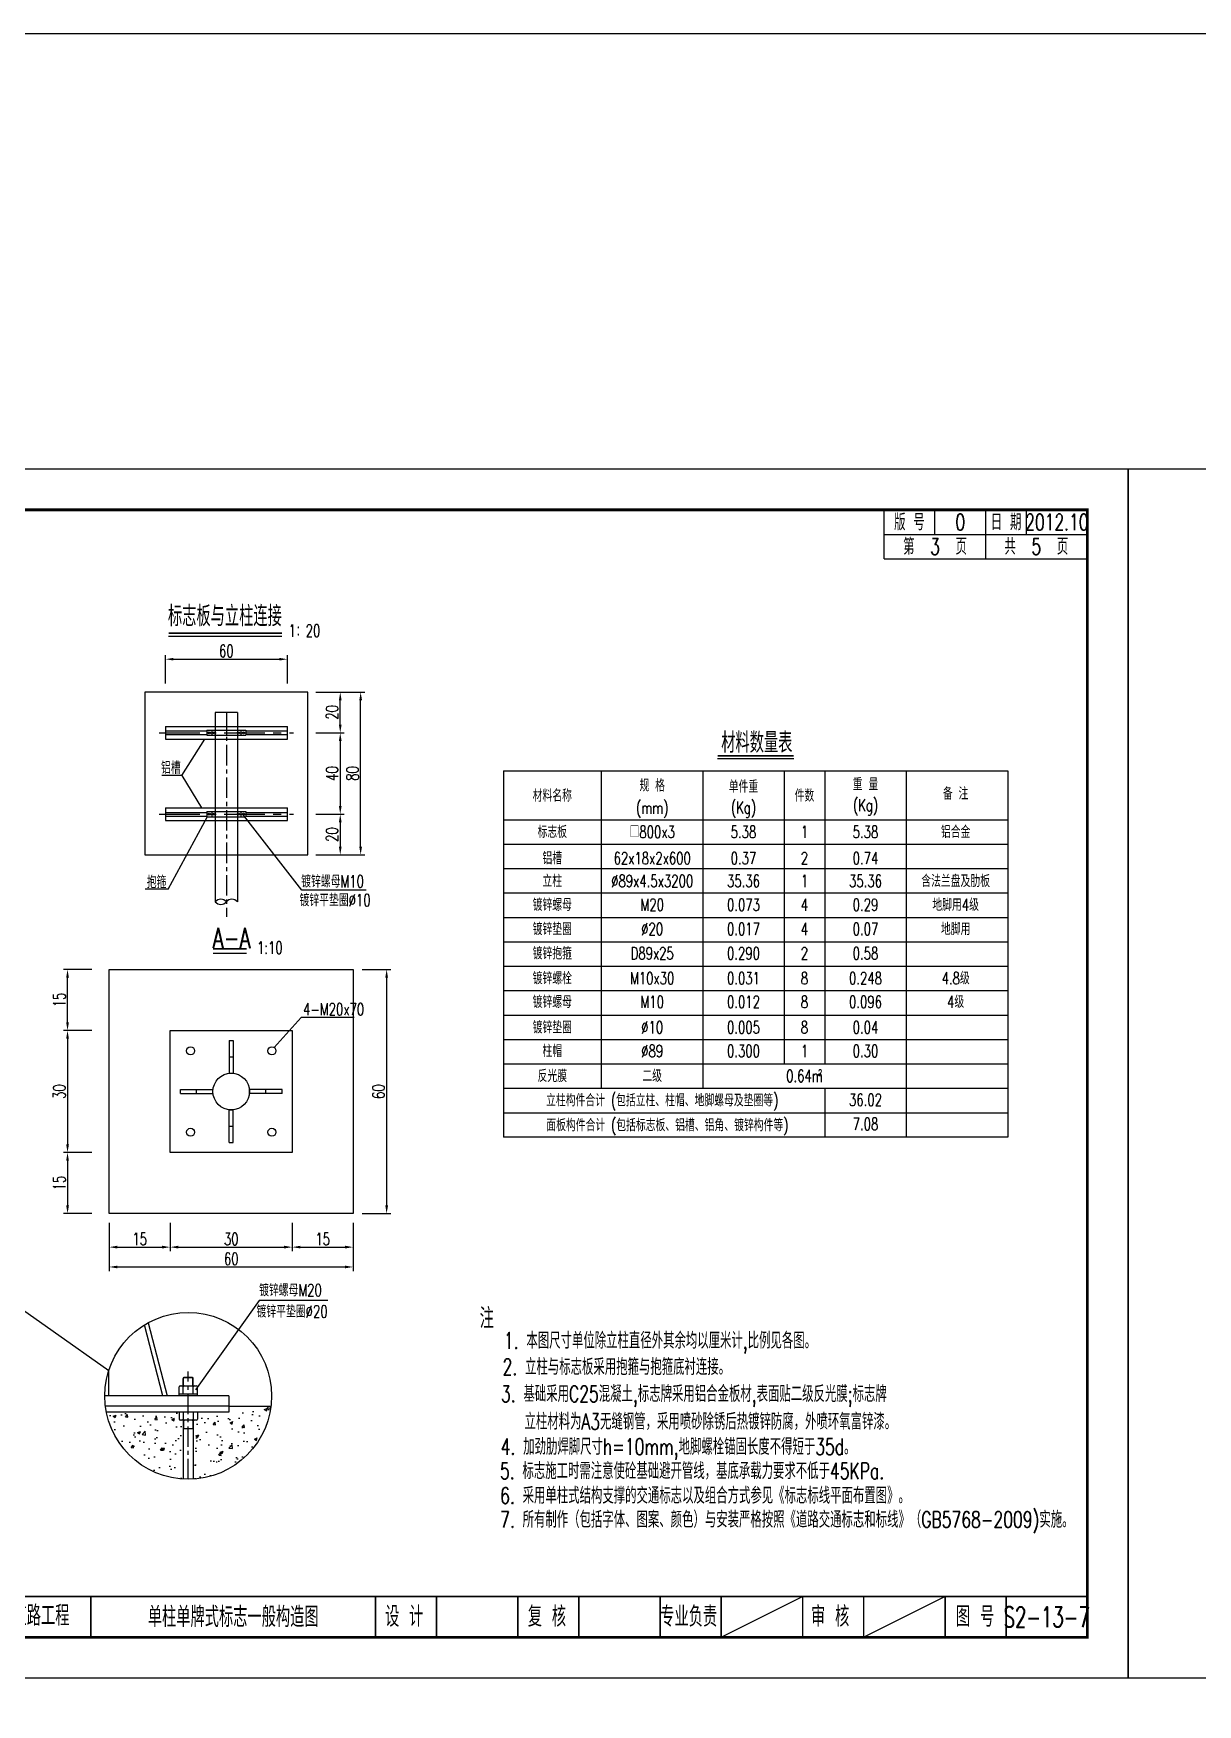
# Model space of a CAD drawing. Extents: x 3598 to 6562, y -9591 to -7828.
# Drawn here: x 4817.5 to 5103.7, y -9347.4 to -8936.8 of the extents above; entities that cross this region are included whole.
import ezdxf
from ezdxf.enums import TextEntityAlignment as Align

# ---------------------------------------------------------------- set-up
doc = ezdxf.new("R2010")
doc.units = 0
doc.header["$LTSCALE"] = 2
doc.header["$PDMODE"] = 32
doc.header["$PDSIZE"] = 0.3
doc.linetypes.add('CENTERX2', pattern=[4, 2.5, -0.5, 0.5, -0.5])
doc.layers.get('0').update_dxf_attribs({"linetype": 'CONTINUOUS'})
doc.layers.get('DEFPOINTS').update_dxf_attribs({"linetype": 'CONTINUOUS'})
for name, color, linetype in [('3', 3, 'CONTINUOUS'), ('PP-COM', 7, 'CONTINUOUS'), ('中线', 2, 'CENTERX2'), ('图框', 7, 'CONTINUOUS'), ('尺寸标注', 4, 'CONTINUOUS'), ('文字', 7, 'CONTINUOUS'), ('文字字符', 7, 'CONTINUOUS'), ('文字符号', 2, 'CONTINUOUS'), ('结构2', 7, 'CONTINUOUS'), ('结构3', 1, 'CONTINUOUS'), ('钢筋', 1, 'CONTINUOUS')]:
    doc.layers.add(name, color=color, linetype=linetype)
doc.styles.get("Standard").update_dxf_attribs({"font": 'simplex1.shx', "width": 0.7, "bigfont": 'hztxt.shx'})
doc.dimstyles.new('1：10', dxfattribs={"dimtxt": 3, "dimasz": 2, "dimexe": 1, "dimexo": 1, "dimgap": 0.5, "dimtad": 1, "dimrnd": 0.0095, "dimdsep": 46, "dimtxsty": 'Standard', "dimcen": 0.05, "dimclrt": 256, "dimadec": 0, "dimazin": 0, "dimtfac": 1, "dimtix": 1, "dimtmove": 2, "dimatfit": 3, "dimfxl": 0, "dimtolj": 1, "dimtzin": 0, "dimarcsym": 0})
doc.dimstyles.new('1：20', dxfattribs={"dimtxt": 3, "dimasz": 2, "dimexe": 1, "dimexo": 1, "dimgap": 0.5, "dimtad": 1, "dimlfac": 2, "dimrnd": 0.0095, "dimdsep": 46, "dimtxsty": 'Standard', "dimcen": 0.09, "dimadec": 0, "dimazin": 0, "dimtfac": 1, "dimtix": 1, "dimtmove": 2, "dimatfit": 3, "dimfxl": 0, "dimtolj": 1, "dimtzin": 0, "dimarcsym": 0})
doc.dimstyles.new('比例1：200', dxfattribs={"dimtxt": 3, "dimasz": 2, "dimexe": 1, "dimexo": 1, "dimgap": 0.5, "dimtad": 1, "dimlfac": 2, "dimzin": 13, "dimdsep": 46, "dimtxsty": 'Standard', "dimcen": -0.09, "dimclrd": 256, "dimclre": 256, "dimclrt": 256, "dimaunit": 1, "dimadec": 0, "dimazin": 0, "dimtfac": 0.0005, "dimtix": 1, "dimtmove": 2, "dimatfit": 3, "dimfxl": 0, "dimtolj": 1, "dimtzin": 13, "dimarcsym": 0})

# ---------------------------------------------------------------- blocks, each defined once
blk = doc.blocks.new('series')
at = {"width": 0.75}
for tag, height, p in [('页码', 4, (-35, -19)), ('图名', 5, (-220, -282)), ('图号', 5, (-20, -282))]:
    blk.add_attdef(tag, text='', height=height, dxfattribs=at).set_placement(p, align=Align.MIDDLE_CENTER)
blk = doc.blocks.new('*D391')
at = {"layer": 'DEFPOINTS', "color": 0, "linetype": 'Continuous'}
for p in [(4879.95, -9090.51), (4849.95, -9107.04), (4879.95, -9107.04)]:
    blk.add_point(p, dxfattribs=at)
at = {"layer": '尺寸标注', "color": 0, "linetype": 'Continuous', "lineweight": -2}
for p, q in [((4849.95, -9096.51), (4849.95, -9089.51)), ((4851.95, -9090.51), (4877.95, -9090.51)), ((4879.95, -9096.51), (4879.95, -9089.51))]:
    blk.add_line(p, q, dxfattribs=at)
at = {"layer": '尺寸标注', "color": 0, "linetype": 'Continuous'}
for points in [[(4851.95, -9090.18), (4851.95, -9090.84), (4849.95, -9090.51)], [(4877.95, -9090.18), (4877.95, -9090.84), (4879.95, -9090.51)]]:
    blk.add_solid(points, dxfattribs=at)
at = {"layer": '尺寸标注', "color": 0, "linetype": 'Continuous', "insert": (4864.95, -9088.51), "char_height": 3, "attachment_point": 5}
blk.add_mtext('\\A1;60', dxfattribs=at)
blk = doc.blocks.new('*D392')
at = {"layer": 'DEFPOINTS', "color": 0, "linetype": 'Continuous'}
for p in [(4881.45, -9098.59), (4892.95, -9098.59), (4881.45, -9108.59)]:
    blk.add_point(p, dxfattribs=at)
at = {"layer": '尺寸标注', "color": 0, "linetype": 'Continuous', "lineweight": -2}
for p, q in [((4886.95, -9098.59), (4893.95, -9098.59)), ((4892.95, -9106.59), (4892.95, -9100.59)), ((4886.95, -9108.59), (4893.95, -9108.59))]:
    blk.add_line(p, q, dxfattribs=at)
at = {"layer": '尺寸标注', "color": 0, "linetype": 'Continuous'}
for points in [[(4892.61, -9100.59), (4893.28, -9100.59), (4892.95, -9098.59)], [(4892.61, -9106.59), (4893.28, -9106.59), (4892.95, -9108.59)]]:
    blk.add_solid(points, dxfattribs=at)
at = {"layer": '尺寸标注', "color": 0, "linetype": 'Continuous', "insert": (4890.95, -9103.59), "char_height": 3, "attachment_point": 5, "rotation": 90}
blk.add_mtext('\\A1;20', dxfattribs=at)
blk = doc.blocks.new('*D393')
at = {"layer": 'DEFPOINTS', "color": 0, "linetype": 'Continuous'}
for p in [(4881.45, -9108.59), (4881.45, -9128.59), (4892.95, -9128.59)]:
    blk.add_point(p, dxfattribs=at)
at = {"layer": '尺寸标注', "color": 0, "linetype": 'Continuous', "lineweight": -2}
for p, q in [((4886.95, -9108.59), (4893.95, -9108.59)), ((4892.95, -9110.59), (4892.95, -9126.59)), ((4886.95, -9128.59), (4893.95, -9128.59))]:
    blk.add_line(p, q, dxfattribs=at)
at = {"layer": '尺寸标注', "color": 0, "linetype": 'Continuous'}
for points in [[(4892.61, -9110.59), (4893.28, -9110.59), (4892.95, -9108.59)], [(4892.61, -9126.59), (4893.28, -9126.59), (4892.95, -9128.59)]]:
    blk.add_solid(points, dxfattribs=at)
at = {"layer": '尺寸标注', "color": 0, "linetype": 'Continuous', "insert": (4890.95, -9118.59), "char_height": 3, "attachment_point": 5, "rotation": 90}
blk.add_mtext('\\A1;40', dxfattribs=at)
blk = doc.blocks.new('*D394')
at = {"layer": 'DEFPOINTS', "color": 0, "linetype": 'Continuous'}
for p in [(4881.45, -9128.59), (4881.45, -9138.59), (4892.95, -9138.59), (6111.65, -9172.06, -1), (6121.65, -9172.06, -1), (6111.65, -9180.97)]:
    blk.add_point(p, dxfattribs=at)
at = {"layer": '尺寸标注', "color": 0, "linetype": 'Continuous', "lineweight": -2}
for p, q in [((4886.95, -9128.59), (4893.95, -9128.59)), ((4892.95, -9130.59), (4892.95, -9136.59)), ((4886.95, -9138.59), (4893.95, -9138.59)), ((6111.65, -9175), (6111.65, -9181.97)), ((6121.65, -9175), (6121.65, -9181.97)), ((6119.65, -9180.97), (6113.65, -9180.97))]:
    blk.add_line(p, q, dxfattribs=at)
at = {"layer": '尺寸标注', "color": 0, "linetype": 'Continuous'}
for points in [[(4892.61, -9130.59), (4893.28, -9130.59), (4892.95, -9128.59)], [(4892.61, -9136.59), (4893.28, -9136.59), (4892.95, -9138.59)], [(6113.65, -9180.63), (6113.65, -9181.3), (6111.65, -9180.97)], [(6119.65, -9180.63), (6119.65, -9181.3), (6121.65, -9180.97)]]:
    blk.add_solid(points, dxfattribs=at)
at = {"layer": '尺寸标注', "color": 0, "linetype": 'Continuous', "insert": (4890.95, -9133.59), "char_height": 3, "attachment_point": 5, "rotation": 90}
blk.add_mtext('\\A1;20', dxfattribs=at)
at = {"layer": '尺寸标注', "linetype": 'Continuous', "insert": (6116.65, -9178.97), "char_height": 3, "attachment_point": 5}
blk.add_mtext('\\A1;10', dxfattribs=at)
blk = doc.blocks.new('*D395')
at = {"layer": 'DEFPOINTS', "color": 0, "linetype": 'Continuous'}
for p in [(4884.95, -9098.59), (4897.96, -9098.59), (4884.95, -9138.59), (6181.65, -9172.06, -1), (6191.65, -9172.06, -1), (6191.65, -9180.97)]:
    blk.add_point(p, dxfattribs=at)
at = {"layer": '尺寸标注', "color": 0, "linetype": 'Continuous', "lineweight": -2}
for p, q in [((4891.96, -9098.59), (4898.96, -9098.59)), ((4897.96, -9136.59), (4897.96, -9100.59)), ((4891.96, -9138.59), (4898.96, -9138.59)), ((6181.65, -9175), (6181.65, -9181.97)), ((6191.65, -9175), (6191.65, -9181.97)), ((6183.65, -9180.97), (6189.65, -9180.97))]:
    blk.add_line(p, q, dxfattribs=at)
at = {"layer": '尺寸标注', "color": 0, "linetype": 'Continuous'}
for points in [[(4897.63, -9100.59), (4898.3, -9100.59), (4897.96, -9098.59)], [(4897.63, -9136.59), (4898.3, -9136.59), (4897.96, -9138.59)], [(6183.65, -9180.63), (6183.65, -9181.3), (6181.65, -9180.97)], [(6189.65, -9180.63), (6189.65, -9181.3), (6191.65, -9180.97)]]:
    blk.add_solid(points, dxfattribs=at)
at = {"layer": '尺寸标注', "color": 0, "linetype": 'Continuous', "insert": (4895.96, -9118.59), "char_height": 3, "attachment_point": 5, "rotation": 90}
blk.add_mtext('\\A1;80', dxfattribs=at)
at = {"layer": '尺寸标注', "linetype": 'Continuous', "insert": (6186.65, -9178.97), "char_height": 3, "attachment_point": 5}
blk.add_mtext('\\A1;10', dxfattribs=at)
blk = doc.blocks.new('*D396')
at = {"layer": 'DEFPOINTS', "color": 0, "linetype": 'Continuous'}
for p in [(4825.9, -9166.74), (4851.14, -9166.74), (6111.65, -9172.06, -1), (6191.65, -9172.06, -1), (4851.14, -9181.74), (6191.65, -9185.97)]:
    blk.add_point(p, dxfattribs=at)
at = {"layer": '尺寸标注', "color": 0, "linetype": 'Continuous', "lineweight": -2}
for p, q in [((4831.9, -9166.74), (4824.9, -9166.74)), ((4825.9, -9179.74), (4825.9, -9168.74)), ((6111.65, -9179.99), (6111.65, -9186.97)), ((6191.65, -9179.99), (6191.65, -9186.97)), ((4831.9, -9181.74), (4824.9, -9181.74)), ((6113.65, -9185.97), (6189.65, -9185.97))]:
    blk.add_line(p, q, dxfattribs=at)
at = {"layer": '尺寸标注', "color": 0, "linetype": 'Continuous'}
for points in [[(4825.57, -9168.74), (4826.24, -9168.74), (4825.9, -9166.74)], [(4825.57, -9179.74), (4826.24, -9179.74), (4825.9, -9181.74)], [(6113.65, -9185.64), (6113.65, -9186.3), (6111.65, -9185.97)], [(6189.65, -9185.64), (6189.65, -9186.3), (6191.65, -9185.97)]]:
    blk.add_solid(points, dxfattribs=at)
at = {"layer": '尺寸标注', "linetype": 'Continuous', "insert": (4823.9, -9174.24), "char_height": 3, "attachment_point": 5, "rotation": 90}
blk.add_mtext('\\A1;15', dxfattribs=at)
at = {"layer": '尺寸标注', "linetype": 'Continuous', "insert": (6151.65, -9183.97), "char_height": 3, "attachment_point": 5}
blk.add_mtext('\\A1;80', dxfattribs=at)
blk = doc.blocks.new('*D397')
at = {"layer": 'DEFPOINTS', "color": 0, "linetype": 'Continuous'}
for p in [(6191.65, -9162.06, -1), (6191.65, -9172.06, -1), (6197.68, -9172.06), (4851.14, -9181.74), (4825.9, -9211.74), (4851.14, -9211.74)]:
    blk.add_point(p, dxfattribs=at)
at = {"layer": '尺寸标注', "color": 0, "linetype": 'Continuous', "lineweight": -2}
for p, q in [((6192.64, -9162.06), (6198.68, -9162.06)), ((6197.68, -9164.06), (6197.68, -9170.06)), ((6192.64, -9172.06), (6198.68, -9172.06)), ((4831.9, -9181.74), (4824.9, -9181.74)), ((4825.9, -9183.74), (4825.9, -9209.74)), ((4831.9, -9211.74), (4824.9, -9211.74))]:
    blk.add_line(p, q, dxfattribs=at)
at = {"layer": '尺寸标注', "color": 0, "linetype": 'Continuous'}
for points in [[(6197.35, -9164.06), (6198.01, -9164.06), (6197.68, -9162.06)], [(6197.35, -9170.06), (6198.01, -9170.06), (6197.68, -9172.06)], [(4825.57, -9183.74), (4826.24, -9183.74), (4825.9, -9181.74)], [(4825.57, -9209.74), (4826.24, -9209.74), (4825.9, -9211.74)]]:
    blk.add_solid(points, dxfattribs=at)
at = {"layer": '尺寸标注', "linetype": 'Continuous', "char_height": 3, "attachment_point": 5, "rotation": 90}
for s, insert in [('\\A1;10', (6195.68, -9167.06)), ('\\A1;30', (4823.9, -9196.74))]:
    blk.add_mtext(s, dxfattribs=dict(at, insert=insert))
blk = doc.blocks.new('*D398')
at = {"layer": 'DEFPOINTS', "color": 0, "linetype": 'Continuous'}
for p in [(6221.17, -9172.06, -1), (6231.17, -9172.06, -1), (6221.17, -9180.97), (4851.14, -9211.74), (4825.9, -9226.74), (4851.14, -9226.74)]:
    blk.add_point(p, dxfattribs=at)
at = {"layer": '尺寸标注', "color": 0, "linetype": 'Continuous', "lineweight": -2}
for p, q in [((6221.17, -9175), (6221.17, -9181.97)), ((6231.17, -9175), (6231.17, -9181.97)), ((6229.17, -9180.97), (6223.17, -9180.97)), ((4831.9, -9211.74), (4824.9, -9211.74)), ((4825.9, -9213.74), (4825.9, -9224.74)), ((4831.9, -9226.74), (4824.9, -9226.74))]:
    blk.add_line(p, q, dxfattribs=at)
at = {"layer": '尺寸标注', "color": 0, "linetype": 'Continuous'}
for points in [[(6223.17, -9180.63), (6223.17, -9181.3), (6221.17, -9180.97)], [(6229.17, -9180.63), (6229.17, -9181.3), (6231.17, -9180.97)], [(4825.57, -9213.74), (4826.24, -9213.74), (4825.9, -9211.74)], [(4825.57, -9224.74), (4826.24, -9224.74), (4825.9, -9226.74)]]:
    blk.add_solid(points, dxfattribs=at)
at = {"layer": '尺寸标注', "linetype": 'Continuous', "insert": (6226.17, -9178.97), "char_height": 3, "attachment_point": 5}
blk.add_mtext('\\A1;10', dxfattribs=at)
at = {"layer": '尺寸标注', "linetype": 'Continuous', "insert": (4823.9, -9219.24), "char_height": 3, "attachment_point": 5, "rotation": 90}
blk.add_mtext('\\A1;15', dxfattribs=at)
blk = doc.blocks.new('*D399')
at = {"layer": 'DEFPOINTS', "color": 0, "linetype": 'Continuous'}
for p in [(4896.14, -9166.74), (6221.17, -9172.06, -1), (6301.17, -9172.06, -1), (6301.17, -9185.97), (4896.14, -9226.74), (4904.35, -9226.74)]:
    blk.add_point(p, dxfattribs=at)
at = {"layer": '尺寸标注', "color": 0, "linetype": 'Continuous', "lineweight": -2}
for p, q in [((4898.35, -9166.74), (4905.35, -9166.74)), ((4904.35, -9168.74), (4904.35, -9224.74)), ((6221.17, -9179.99), (6221.17, -9186.97)), ((6301.17, -9179.99), (6301.17, -9186.97)), ((6223.17, -9185.97), (6299.17, -9185.97)), ((4898.35, -9226.74), (4905.35, -9226.74))]:
    blk.add_line(p, q, dxfattribs=at)
at = {"layer": '尺寸标注', "color": 0, "linetype": 'Continuous'}
for points in [[(4904.02, -9168.74), (4904.69, -9168.74), (4904.35, -9166.74)], [(6223.17, -9185.64), (6223.17, -9186.3), (6221.17, -9185.97)], [(6299.17, -9185.64), (6299.17, -9186.3), (6301.17, -9185.97)], [(4904.02, -9224.74), (4904.69, -9224.74), (4904.35, -9226.74)]]:
    blk.add_solid(points, dxfattribs=at)
at = {"layer": '尺寸标注', "linetype": 'Continuous', "insert": (6261.17, -9183.97), "char_height": 3, "attachment_point": 5}
blk.add_mtext('\\A1;80', dxfattribs=at)
at = {"layer": '尺寸标注', "linetype": 'Continuous', "insert": (4902.35, -9196.74), "char_height": 3, "attachment_point": 5, "rotation": 90}
blk.add_mtext('\\A1;60', dxfattribs=at)
blk = doc.blocks.new('*D400')
at = {"layer": 'DEFPOINTS', "color": 0, "linetype": 'Continuous'}
for p in [(4851.14, -9211.74), (4836.14, -9226.74), (4851.14, -9234.97), (6111.65, -9288.93, -1), (6121.65, -9296.43), (6111.65, -9300.81)]:
    blk.add_point(p, dxfattribs=at)
at = {"layer": '尺寸标注', "color": 0, "linetype": 'Continuous', "lineweight": -2}
for p, q in [((4836.14, -9228.97), (4836.14, -9235.97)), ((4851.14, -9228.97), (4851.14, -9235.97)), ((4838.14, -9234.97), (4849.14, -9234.97)), ((6111.65, -9294.83), (6111.65, -9301.81)), ((6121.65, -9297.43), (6121.65, -9301.81)), ((6119.65, -9300.81), (6113.65, -9300.81))]:
    blk.add_line(p, q, dxfattribs=at)
at = {"layer": '尺寸标注', "color": 0, "linetype": 'Continuous'}
for points in [[(4838.14, -9234.63), (4838.14, -9235.3), (4836.14, -9234.97)], [(4849.14, -9234.63), (4849.14, -9235.3), (4851.14, -9234.97)], [(6113.65, -9300.48), (6113.65, -9301.15), (6111.65, -9300.81)], [(6119.65, -9300.48), (6119.65, -9301.15), (6121.65, -9300.81)]]:
    blk.add_solid(points, dxfattribs=at)
at = {"layer": '尺寸标注', "linetype": 'Continuous', "char_height": 3, "attachment_point": 5}
for s, insert in [('\\A1;15', (4843.64, -9232.97)), ('\\A1;10', (6116.65, -9298.81))]:
    blk.add_mtext(s, dxfattribs=dict(at, insert=insert))
blk = doc.blocks.new('*D401')
at = {"layer": 'DEFPOINTS', "color": 0, "linetype": 'Continuous'}
for p in [(4851.14, -9211.74), (4881.14, -9211.74), (4881.14, -9234.97), (6181.65, -9278.93, -1), (6191.65, -9278.93, -1), (6191.65, -9300.81)]:
    blk.add_point(p, dxfattribs=at)
at = {"layer": '尺寸标注', "color": 0, "linetype": 'Continuous', "lineweight": -2}
for p, q in [((4851.14, -9228.97), (4851.14, -9235.97)), ((4881.14, -9228.97), (4881.14, -9235.97)), ((4853.14, -9234.97), (4879.14, -9234.97)), ((6181.65, -9294.82), (6181.65, -9301.81)), ((6191.65, -9294.82), (6191.65, -9301.81)), ((6183.65, -9300.81), (6189.65, -9300.81))]:
    blk.add_line(p, q, dxfattribs=at)
at = {"layer": '尺寸标注', "color": 0, "linetype": 'Continuous'}
for points in [[(4853.14, -9234.63), (4853.14, -9235.3), (4851.14, -9234.97)], [(4879.14, -9234.63), (4879.14, -9235.3), (4881.14, -9234.97)], [(6183.65, -9300.48), (6183.65, -9301.15), (6181.65, -9300.81)], [(6189.65, -9300.48), (6189.65, -9301.15), (6191.65, -9300.81)]]:
    blk.add_solid(points, dxfattribs=at)
at = {"layer": '尺寸标注', "linetype": 'Continuous', "char_height": 3, "attachment_point": 5}
for s, insert in [('\\A1;30', (4866.14, -9232.97)), ('\\A1;10', (6186.65, -9298.81))]:
    blk.add_mtext(s, dxfattribs=dict(at, insert=insert))
blk = doc.blocks.new('*D402')
at = {"layer": 'DEFPOINTS', "color": 0, "linetype": 'Continuous'}
for p in [(4881.14, -9211.74), (4896.14, -9211.74), (4896.14, -9234.97), (6165.14, -9263.93, -1), (6197.64, -9263.93), (6180.14, -9278.93, -1)]:
    blk.add_point(p, dxfattribs=at)
at = {"layer": '尺寸标注', "color": 0, "linetype": 'Continuous', "lineweight": -2}
for p, q in [((4881.14, -9228.97), (4881.14, -9235.97)), ((4896.14, -9228.97), (4896.14, -9235.97)), ((4883.14, -9234.97), (4894.14, -9234.97)), ((6191.64, -9263.93), (6198.64, -9263.93)), ((6197.64, -9276.93), (6197.64, -9265.93)), ((6191.65, -9278.93), (6198.64, -9278.93))]:
    blk.add_line(p, q, dxfattribs=at)
at = {"layer": '尺寸标注', "color": 0, "linetype": 'Continuous'}
for points in [[(4883.14, -9234.63), (4883.14, -9235.3), (4881.14, -9234.97)], [(4894.14, -9234.63), (4894.14, -9235.3), (4896.14, -9234.97)], [(6197.31, -9265.93), (6197.97, -9265.93), (6197.64, -9263.93)], [(6197.31, -9276.93), (6197.97, -9276.93), (6197.64, -9278.93)]]:
    blk.add_solid(points, dxfattribs=at)
at = {"layer": '尺寸标注', "linetype": 'Continuous', "insert": (4888.64, -9232.97), "char_height": 3, "attachment_point": 5}
blk.add_mtext('\\A1;15', dxfattribs=at)
at = {"layer": '尺寸标注', "linetype": 'Continuous', "insert": (6195.64, -9271.43), "char_height": 3, "attachment_point": 5, "rotation": 90}
blk.add_mtext('\\A1;15', dxfattribs=at)
blk = doc.blocks.new('*D403')
at = {"layer": 'DEFPOINTS', "color": 0, "linetype": 'Continuous'}
for p in [(4836.14, -9226.74), (4896.14, -9226.74), (6165.14, -9233.93, -1), (6197.64, -9233.93), (4896.14, -9239.85), (6165.14, -9263.93, -1)]:
    blk.add_point(p, dxfattribs=at)
at = {"layer": '尺寸标注', "color": 0, "linetype": 'Continuous', "lineweight": -2}
for p, q in [((4836.14, -9233.85), (4836.14, -9240.85)), ((4896.14, -9233.85), (4896.14, -9240.85)), ((6191.64, -9233.93), (6198.64, -9233.93)), ((6197.64, -9261.93), (6197.64, -9235.93)), ((4838.14, -9239.85), (4894.14, -9239.85)), ((6191.64, -9263.93), (6198.64, -9263.93))]:
    blk.add_line(p, q, dxfattribs=at)
at = {"layer": '尺寸标注', "color": 0, "linetype": 'Continuous'}
for points in [[(6197.31, -9235.93), (6197.97, -9235.93), (6197.64, -9233.93)], [(4838.14, -9239.52), (4838.14, -9240.18), (4836.14, -9239.85)], [(4894.14, -9239.52), (4894.14, -9240.18), (4896.14, -9239.85)], [(6197.31, -9261.93), (6197.97, -9261.93), (6197.64, -9263.93)]]:
    blk.add_solid(points, dxfattribs=at)
at = {"layer": '尺寸标注', "linetype": 'Continuous', "insert": (4866.14, -9237.85), "char_height": 3, "attachment_point": 5}
blk.add_mtext('\\A1;60', dxfattribs=at)
at = {"layer": '尺寸标注', "linetype": 'Continuous', "insert": (6195.64, -9248.93), "char_height": 3, "attachment_point": 5, "rotation": 90}
blk.add_mtext('\\A1;30', dxfattribs=at)
blk = doc.blocks.new('*D409')
at = {"layer": 'DEFPOINTS', "color": 0, "linetype": 'Continuous'}
for p in [(4767.75, -9194.63), (4730.25, -9207.12), (4767.75, -9207.12), (5311.23, -9246.1), (5343.1, -9246.1), (5311.23, -9256.1)]:
    blk.add_point(p, dxfattribs=at)
at = {"layer": '尺寸标注', "linetype": 'Continuous', "lineweight": -2}
for p, q in [((4730.25, -9200.63), (4730.25, -9193.63)), ((4767.75, -9200.63), (4767.75, -9193.63)), ((4732.25, -9194.63), (4765.75, -9194.63)), ((5337.1, -9246.1), (5344.1, -9246.1)), ((5343.1, -9254.1), (5343.1, -9248.1)), ((5337.1, -9256.1), (5344.1, -9256.1))]:
    blk.add_line(p, q, dxfattribs=at)
at = {"layer": '尺寸标注', "linetype": 'Continuous'}
for points in [[(4732.25, -9194.29), (4732.25, -9194.96), (4730.25, -9194.63)], [(4765.75, -9194.29), (4765.75, -9194.96), (4767.75, -9194.63)], [(5342.76, -9248.1), (5343.43, -9248.1), (5343.1, -9246.1)], [(5342.76, -9254.1), (5343.43, -9254.1), (5343.1, -9256.1)]]:
    blk.add_solid(points, dxfattribs=at)
at = {"layer": '尺寸标注', "linetype": 'Continuous', "insert": (4749, -9192.63), "char_height": 3, "attachment_point": 5}
blk.add_mtext('\\A1;75', dxfattribs=at)
at = {"layer": '尺寸标注', "linetype": 'Continuous', "insert": (5341.1, -9251.1), "char_height": 3, "attachment_point": 5, "rotation": 90}
blk.add_mtext('\\A1;20', dxfattribs=at)
blk = doc.blocks.new('*D410')
at = {"layer": 'DEFPOINTS', "color": 0, "linetype": 'Continuous'}
for p in [(4347.75, -9194.63), (4310.25, -9207.12), (4347.75, -9207.12), (5311.23, -9226.1), (5343.1, -9226.1), (5311.23, -9246.1)]:
    blk.add_point(p, dxfattribs=at)
at = {"layer": '尺寸标注', "linetype": 'Continuous', "lineweight": -2}
for p, q in [((4310.25, -9200.63), (4310.25, -9193.63)), ((4347.75, -9200.63), (4347.75, -9193.63)), ((4312.25, -9194.63), (4345.75, -9194.63)), ((5337.1, -9226.1), (5344.1, -9226.1)), ((5343.1, -9244.1), (5343.1, -9228.1)), ((5337.1, -9246.1), (5344.1, -9246.1))]:
    blk.add_line(p, q, dxfattribs=at)
at = {"layer": '尺寸标注', "linetype": 'Continuous'}
for points in [[(4312.25, -9194.29), (4312.25, -9194.96), (4310.25, -9194.63)], [(4345.75, -9194.29), (4345.75, -9194.96), (4347.75, -9194.63)], [(5342.76, -9228.1), (5343.43, -9228.1), (5343.1, -9226.1)], [(5342.76, -9244.1), (5343.43, -9244.1), (5343.1, -9246.1)]]:
    blk.add_solid(points, dxfattribs=at)
at = {"layer": '尺寸标注', "linetype": 'Continuous', "insert": (4329, -9192.63), "char_height": 3, "attachment_point": 5}
blk.add_mtext('\\A1;75', dxfattribs=at)
at = {"layer": '尺寸标注', "linetype": 'Continuous', "insert": (5341.1, -9236.1), "char_height": 3, "attachment_point": 5, "rotation": 90}
blk.add_mtext('\\A1;40', dxfattribs=at)
blk = doc.blocks.new('*D411')
at = {"layer": 'DEFPOINTS', "color": 0, "linetype": 'Continuous'}
for p in [(3927.75, -9194.63), (3890.25, -9207.12), (3927.75, -9207.12), (5311.23, -9206.1), (5343.1, -9206.1), (5311.23, -9226.1)]:
    blk.add_point(p, dxfattribs=at)
at = {"layer": '尺寸标注', "linetype": 'Continuous', "lineweight": -2}
for p, q in [((3890.25, -9200.63), (3890.25, -9193.63)), ((3927.75, -9200.63), (3927.75, -9193.63)), ((3892.25, -9194.63), (3925.75, -9194.63)), ((5337.1, -9206.1), (5344.1, -9206.1)), ((5343.1, -9224.1), (5343.1, -9208.1)), ((5337.1, -9226.1), (5344.1, -9226.1))]:
    blk.add_line(p, q, dxfattribs=at)
at = {"layer": '尺寸标注', "linetype": 'Continuous'}
for points in [[(3892.25, -9194.29), (3892.25, -9194.96), (3890.25, -9194.63)], [(3925.75, -9194.29), (3925.75, -9194.96), (3927.75, -9194.63)], [(5342.76, -9208.1), (5343.43, -9208.1), (5343.1, -9206.1)], [(5342.76, -9224.1), (5343.43, -9224.1), (5343.1, -9226.1)]]:
    blk.add_solid(points, dxfattribs=at)
at = {"layer": '尺寸标注', "linetype": 'Continuous', "insert": (3909, -9192.63), "char_height": 3, "attachment_point": 5}
blk.add_mtext('\\A1;75', dxfattribs=at)
at = {"layer": '尺寸标注', "linetype": 'Continuous', "insert": (5341.1, -9216.1), "char_height": 3, "attachment_point": 5, "rotation": 90}
blk.add_mtext('\\A1;40', dxfattribs=at)
blk = doc.blocks.new('123')
at = {"layer": '图框'}
blk.add_lwpolyline([(4246.63, -9340.83), (4246.63, -9043.83), (3826.63, -9043.83), (3826.63, -9340.83)], close=True, dxfattribs=at)

msp = doc.modelspace()

# ---------------------------------------------------------------- hatches: boundary and pattern name
at = {"layer": '尺寸标注'}
h = msp.add_hatch(dxfattribs=at)
h.set_pattern_fill('AR-CONC', color=256, style=0)
h.set_pattern_definition([(50, (3012.271, -9390.596), (7.172602, -0.627521), [0.75, -8.25]), (355, (3012.271, -9390.596), (-1.387513, 7.52192), [0.6, -6.6]), (100.4514, (3012.869, -9390.6486), (5.785094, 6.894395), [0.637402, -7.01142]), (46.1842, (3012.271, -9388.596), (10.67241, -1.65519), [1.125, -12.375]), (96.6356, (3013.161, -9388.734), (9.346627, 9.74118), [0.9561, -10.51713]), (351.1842, (3012.271, -9388.596), (9.34662, 9.741186), [0.9, -9.9]), (21, (3013.271, -9389.096), (5.96907, -4.026189), [0.75, -8.25]), (326, (3013.271, -9389.096), (2.433153, 7.2515), [0.6, -6.6]), (71.4514, (3013.769, -9389.432), (8.402226, 3.225305), [0.637402, -7.01142]), (37.5, (3012.2712, -9390.5963), (0.1215986, 3.3289385), [0, -6.52, 0, -6.7, 0, -6.625]), (7.5, (3012.2712, -9390.5963), (2.6306954, 3.944117), [0, -3.82, 0, -6.37, 0, -2.525]), (327.5, (3010.0412, -9390.5963), (5.3382244, -0.2255487), [0, -2.5, 0, -7.8, 0, -10.35]), (317.5, (3009.0412, -9390.5963), (5.831862, 1.00105), [0, -3.25, 0, -5.18, 0, -7.35])])
h.paths.add_polyline_path([(4835.4697, -9275.5203, 0.34067024), (4854.3221, -9291.9787), (4854.3221, -9277.5203), (4853.6221, -9277.5203, -0.41421356), (4853.3221, -9277.2203), (4853.3221, -9275.5203)])
h.paths.add_polyline_path([(4857.8221, -9275.5203), (4857.8221, -9277.2203, -0.41421356), (4857.5221, -9277.5203), (4856.8221, -9277.5203), (4856.8221, -9291.9787, 0.36148997), (4875.9155, -9274.0203), (4865.5721, -9274.0203), (4865.5721, -9275.5203)])

# ---------------------------------------------------------------- linework, layer by layer
at = {"color": 7, "linetype": 'Continuous'}
for p, q in [((4865.6433, -9184.2386), (4866.6433, -9184.2386)), ((4865.6433, -9184.2386), (4865.6433, -9192.2386)), ((4866.6433, -9184.2386), (4866.6433, -9192.2386)), ((4865.6433, -9188.2386), (4866.6433, -9188.2386)), ((4865.6433, -9192.2386), (4866.6433, -9192.2386)), ((4853.6433, -9197.2386), (4853.6433, -9196.2386)), ((4853.6433, -9196.2386), (4861.6433, -9196.2386)), ((4853.6433, -9197.2386), (4861.6433, -9197.2386)), ((4857.6433, -9197.2386), (4857.6433, -9196.2386)), ((4861.6433, -9197.2386), (4861.6433, -9196.2386)), ((4870.6433, -9197.2386), (4870.6433, -9196.2386)), ((4878.6433, -9196.2386), (4870.6433, -9196.2386)), ((4878.6433, -9197.2386), (4870.6433, -9197.2386)), ((4874.6433, -9197.2386), (4874.6433, -9196.2386)), ((4878.6433, -9197.2386), (4878.6433, -9196.2386)), ((4865.6433, -9201.2386), (4866.6433, -9201.2386)), ((4865.6433, -9209.2386), (4865.6433, -9201.2386)), ((4866.6433, -9209.2386), (4866.6433, -9201.2386)), ((4865.6433, -9205.2386), (4866.6433, -9205.2386)), ((4865.6433, -9209.2386), (4866.6433, -9209.2386))]:
    msp.add_line(p, q, dxfattribs=at)
msp.add_circle((4866.1433, -9196.7386), 4.5, dxfattribs=at)
at = {"layer": 'PP-COM'}
for centre in [(4856.1433, -9186.7386), (4876.1433, -9186.7386), (4856.1433, -9206.7386), (4876.1433, -9206.7386)]:
    msp.add_circle(centre, 1, dxfattribs=at)
at = {"layer": '中线'}
for p, q in [((4864.9457, -9103.5888), (4864.9457, -9153.7746)), ((4855.5721, -9292.0168), (4855.5721, -9265.5203))]:
    msp.add_line(p, q, dxfattribs=at)
at = {"layer": '中线', "ltscale": 2}
for p, q in [((4848.4457, -9108.5888), (4881.4457, -9108.5888)), ((4848.4457, -9128.5888), (4881.4457, -9128.5888))]:
    msp.add_line(p, q, dxfattribs=at)
at = {"layer": '图框'}
for p, q in [((5026.6307, -9065.8303), (5026.6307, -9053.8303)), ((5039.1307, -9059.8303), (5039.1307, -9053.8303)), ((5051.6307, -9059.8303), (5051.6307, -9053.8303)), ((5061.6307, -9059.8303), (5061.6307, -9053.8303)), ((5026.6307, -9059.8303), (5076.6307, -9059.8303)), ((5051.6307, -9065.8303), (5051.6307, -9059.8303)), ((5026.6307, -9065.8303), (5076.6307, -9065.8303)), ((4986.6307, -9330.8303), (5006.6307, -9320.8303)), ((5041.6307, -9320.8303), (5021.6307, -9330.8303))]:
    msp.add_line(p, q, dxfattribs=at)
for points, const_width in [([(5076.6307, -9053.8303), (4696.6307, -9053.8303), (4696.6307, -9330.8303), (5076.6307, -9330.8303), (5076.6307, -9053.8303)], 0.7), ([(4696.6307, -9320.8303), (5076.6307, -9320.8303)], 0.4), ([(4831.6307, -9330.8303), (4831.6307, -9320.8303)], 0.4), ([(4901.6307, -9330.8303), (4901.6307, -9320.8303)], 0.4), ([(4916.6307, -9330.8303), (4916.6307, -9320.8303)], 0.4), ([(4936.6307, -9330.8303), (4936.6307, -9320.8303)], 0.4), ([(4951.6307, -9330.8303), (4951.6307, -9320.8303)], 0.4), ([(4971.6307, -9330.8303), (4971.6307, -9320.8303)], 0.4), ([(4971.6307, -9330.8303), (4971.6307, -9320.8303)], 0.4), ([(4986.6307, -9330.8303), (4986.6307, -9320.8303)], 0.4), ([(5006.6307, -9330.8303), (5006.6307, -9320.8303)], 0.4), ([(5021.6307, -9330.8303), (5021.6307, -9320.8303)], 0.4), ([(5041.6307, -9330.8303), (5041.6307, -9320.8303)], 0.4), ([(5056.6307, -9330.8303), (5056.6307, -9320.8303)], 0.4)]:
    msp.add_lwpolyline(points, dxfattribs=dict(at, const_width=const_width))
at = {"layer": '尺寸标注', "color": 7, "linetype": 'Continuous'}
for p, q in [((4850.727, -9084.8279), (4878.614, -9084.8279)), ((4985.6985, -9114.9404), (5004.4595, -9114.9404))]:
    msp.add_line(p, q, dxfattribs=at)
at = {"layer": '尺寸标注'}
for p, q in [((4773.6064, -9221.3479), (4836.0581, -9265.2504)), ((4865.5721, -9274.0203), (4875.9155, -9274.0203))]:
    msp.add_line(p, q, dxfattribs=at)
at = {"layer": '尺寸标注', "linetype": 'Continuous'}
msp.add_lwpolyline([(3757.3721, -8936.7508), (6562.4607, -8936.7508), (6562.4607, -9590.6664), (3757.3721, -9590.6664)], close=True, dxfattribs=at)
at = {"layer": '尺寸标注', "color": 7, "linetype": 'Continuous', "const_width": 0.4}
for points in [[(4850.727, -9084.1079), (4878.614, -9084.1079)], [(4985.6985, -9114.2204), (5004.4595, -9114.2204)]]:
    msp.add_lwpolyline(points, dxfattribs=at)
at = {"layer": '尺寸标注'}
msp.add_circle((4855.5721, -9271.5203), 20.4965, dxfattribs=at)
at = {"layer": '文字'}
msp.add_line((4861.6944, -9162.7114), (4869.9306, -9162.7114), dxfattribs=at)
at = {"layer": '文字', "const_width": 0.4}
msp.add_lwpolyline([(4861.6944, -9161.7114), (4869.9306, -9161.7114)], dxfattribs=at)
at = {"layer": '文字字符', "color": 7, "linetype": 'Continuous'}
for p, q in [((4957.079, -9117.9404), (4957.079, -9195.9404)), ((4982.079, -9117.9404), (4982.079, -9195.9404)), ((5002.079, -9117.9404), (5002.079, -9189.9404)), ((5012.079, -9117.9404), (5012.079, -9189.9404)), ((5032.079, -9117.9404), (5032.079, -9207.9404)), ((4933.079, -9129.9404), (5057.079, -9129.9404)), ((4933.079, -9135.9404), (5057.079, -9135.9404)), ((4933.079, -9141.9404), (5057.079, -9141.9404)), ((4933.079, -9147.9404), (5057.079, -9147.9404)), ((4933.079, -9153.9404), (5057.079, -9153.9404)), ((4933.079, -9159.9404), (5057.079, -9159.9404)), ((4933.079, -9165.9404), (5057.079, -9165.9404)), ((4933.079, -9171.9404), (5057.079, -9171.9404)), ((4933.079, -9177.9404), (5057.079, -9177.9404)), ((4933.079, -9183.9404), (5057.079, -9183.9404)), ((4933.079, -9189.9404), (5057.079, -9189.9404)), ((5012.079, -9195.9404), (5012.079, -9207.9404)), ((4933.079, -9201.9404), (5057.079, -9201.9404))]:
    msp.add_line(p, q, dxfattribs=at)
at = {"layer": '文字符号'}
for p, q in [((4854.0307, -9119.0655), (4859.6208, -9110.1388)), ((4854.0307, -9119.0655), (4849.0637, -9119.0655)), ((4854.0307, -9119.0655), (4858.7999, -9127.0388)), ((4850.6501, -9147.0322), (4860.1909, -9129.2916)), ((4883.4861, -9147.2737), (4869.1851, -9128.8483)), ((4850.6501, -9147.0322), (4845.0213, -9147.0322)), ((4899.3119, -9147.2737), (4883.4861, -9147.2737)), ((4876.7096, -9185.9144), (4883.3383, -9178.526)), ((4896.3502, -9178.526), (4883.3383, -9178.526)), ((4872.9907, -9248.0484), (4857.3722, -9270.062)), ((4889.8866, -9248.0484), (4872.9907, -9248.0484))]:
    msp.add_line(p, q, dxfattribs=at)
at = {"layer": '文字符号', "color": 1}
for p, q in [((4933.079, -9117.9404), (4933.079, -9207.9404)), ((4933.079, -9117.9404), (5057.079, -9117.9404)), ((5057.079, -9117.9404), (5057.079, -9207.9404)), ((4933.079, -9195.9404), (5057.079, -9195.9404)), ((4933.079, -9201.9404), (5057.079, -9201.9404)), ((5057.079, -9207.9404), (4933.079, -9207.9404))]:
    msp.add_line(p, q, dxfattribs=at)
at = {"layer": '结构2'}
for p, q in [((4849.9457, -9107.0388), (4849.9457, -9110.1388)), ((4849.9457, -9107.0388), (4879.9457, -9107.0388)), ((4879.9457, -9110.1388), (4879.9457, -9107.0388)), ((4849.9457, -9108.1388), (4860.1207, -9108.1388)), ((4849.9457, -9109.0388), (4860.1207, -9109.0388)), ((4849.9457, -9110.1388), (4879.9457, -9110.1388)), ((4860.1207, -9107.9638), (4869.7707, -9107.9638)), ((4860.1207, -9107.9638), (4860.1207, -9109.2138)), ((4860.1207, -9109.2138), (4869.7707, -9109.2138)), ((4861.3707, -9107.9638), (4861.3707, -9109.2138)), ((4864.9457, -9107.9638), (4864.9457, -9109.2138)), ((4868.5207, -9107.9638), (4868.5207, -9109.2138)), ((4869.7707, -9107.9638), (4869.7707, -9109.2138)), ((4869.7707, -9108.1388), (4879.9457, -9108.1388)), ((4869.7707, -9109.0388), (4879.9457, -9109.0388)), ((4849.9457, -9127.0388), (4849.9457, -9130.1388)), ((4849.9457, -9127.0388), (4879.9457, -9127.0388)), ((4860.1207, -9127.9638), (4869.7707, -9127.9638)), ((4860.1207, -9127.9638), (4860.1207, -9129.2138)), ((4861.3707, -9127.9638), (4861.3707, -9129.2138)), ((4864.9457, -9127.9638), (4864.9457, -9129.2138)), ((4868.5207, -9127.9638), (4868.5207, -9129.2138)), ((4869.7707, -9127.9638), (4869.7707, -9129.2138)), ((4879.9457, -9130.1388), (4879.9457, -9127.0388)), ((4849.9457, -9128.1388), (4860.1207, -9128.1388)), ((4849.9457, -9129.0388), (4860.1207, -9129.0388)), ((4849.9457, -9130.1388), (4879.9457, -9130.1388)), ((4860.1207, -9129.2138), (4869.7707, -9129.2138)), ((4869.7707, -9128.1388), (4879.9457, -9128.1388)), ((4869.7707, -9129.0388), (4879.9457, -9129.0388)), ((4849.3343, -9271.5203), (4844.8114, -9254.0758)), ((4845.7331, -9253.5398), (4850.3949, -9271.5203)), ((4836.0581, -9271.5203), (4836.0581, -9265.2504)), ((4865.5721, -9271.5203), (4835.0756, -9271.5203)), ((4865.5721, -9271.5203), (4865.5721, -9275.5203)), ((4865.5721, -9274.0203), (4835.2286, -9274.0203)), ((4865.5721, -9275.5203), (4835.4697, -9275.5203))]:
    msp.add_line(p, q, dxfattribs=at)
for centre in [(4860.7457, -9108.5888), (4861.9957, -9108.5888), (4867.8957, -9108.5888), (4869.1457, -9108.5888), (4860.7457, -9128.5888), (4861.9957, -9128.5888), (4867.8957, -9128.5888), (4869.1457, -9128.5888)]:
    msp.add_circle(centre, 0.2625, dxfattribs=at)
at = {"layer": '结构3'}
for p, q in [((4854.3221, -9271.0203), (4854.3221, -9267.2203)), ((4856.7953, -9267.1203), (4854.3489, -9267.1203)), ((4854.4221, -9269.0203), (4854.4221, -9267.0471)), ((4856.6221, -9267.0203), (4854.5221, -9267.0203)), ((4856.7221, -9269.0203), (4856.7221, -9267.0471)), ((4856.8221, -9271.0203), (4856.8221, -9267.2203)), ((4853.3221, -9271.5203), (4853.3221, -9269.3203)), ((4853.3221, -9271.0203), (4857.8221, -9271.0203)), ((4853.6221, -9269.0203), (4857.5221, -9269.0203)), ((4854.3221, -9271.0203), (4854.3221, -9269.8203)), ((4856.8221, -9271.0203), (4856.8221, -9269.8203)), ((4857.8221, -9271.5203), (4857.8221, -9269.3203)), ((4857.8221, -9275.5203), (4853.3221, -9275.5203)), ((4853.3221, -9275.5203), (4853.3221, -9277.2203)), ((4854.3221, -9275.5203), (4854.3221, -9291.9787)), ((4854.3221, -9275.5203), (4854.3221, -9276.7203)), ((4856.8221, -9275.5203), (4856.8221, -9291.9787)), ((4856.8221, -9275.5203), (4856.8221, -9276.7203)), ((4857.8221, -9275.5203), (4857.8221, -9277.2203)), ((4857.5221, -9277.5203), (4853.6221, -9277.5203)), ((4854.3221, -9279.5203), (4856.8221, -9279.5203)), ((4854.4221, -9277.5203), (4854.4221, -9279.5203)), ((4856.7221, -9277.5203), (4856.7221, -9279.5203))]:
    msp.add_line(p, q, dxfattribs=at)
for centre, radius, start, end in [((4854.5221, -9267.2203), 0.2, 90, 180), ((4856.6221, -9267.2203), 0.2, 0, 90), ((4853.6221, -9269.3203), 0.3, 90, 180), ((4854.0221, -9269.3203), 0.3, 0, 90), ((4854.6221, -9269.3203), 0.3, 90, 180), ((4856.5221, -9269.3203), 0.3, 0, 90), ((4857.1221, -9269.3203), 0.3, 90, 180), ((4857.5221, -9269.3203), 0.3, 0, 90), ((4853.6221, -9277.2203), 0.3, 180, 270), ((4854.0221, -9277.2203), 0.3, 270, 0), ((4854.6221, -9277.2203), 0.3, 180, 270), ((4856.5221, -9277.2203), 0.3, 270, 0), ((4857.1221, -9277.2203), 0.3, 180, 270), ((4857.5221, -9277.2203), 0.3, 270, 0)]:
    msp.add_arc(centre, radius, start, end, dxfattribs=at)
at = {"layer": '钢筋', "linetype": 'Continuous'}
for p, q in [((4884.9457, -9098.5888), (4844.9457, -9098.5888)), ((4844.9457, -9098.5888), (4844.9457, -9138.5888)), ((4884.9457, -9138.5888), (4884.9457, -9098.5888)), ((4867.6757, -9103.5888), (4862.2157, -9103.5888)), ((4862.2157, -9103.5888), (4862.2157, -9150.1162)), ((4867.6757, -9103.5888), (4867.6757, -9150.1162)), ((4844.9457, -9138.5888), (4884.9457, -9138.5888)), ((4836.1433, -9166.7386), (4896.1433, -9166.7386)), ((4836.1433, -9226.7386), (4836.1433, -9166.7386)), ((4896.1433, -9166.7386), (4896.1433, -9226.7386)), ((4851.1433, -9181.7386), (4881.1433, -9181.7386)), ((4851.1433, -9211.7386), (4851.1433, -9181.7386)), ((4881.1433, -9181.7386), (4881.1433, -9211.7386)), ((4881.1433, -9211.7386), (4851.1433, -9211.7386)), ((4896.1433, -9226.7386), (4836.1433, -9226.7386))]:
    msp.add_line(p, q, dxfattribs=at)
for centre, start, end in [((4863.5807, -9151.2561), 39.865859, 140.134141), ((4863.5807, -9148.9762), 219.865859, 320.134141), ((4866.3107, -9151.2561), 39.865859, 140.134141)]:
    msp.add_arc(centre, 1.7784, start, end, dxfattribs=at)

# ---------------------------------------------------------------- block references
at = {"layer": '图框'}
ref = msp.add_blockref('series', (5086.6307, -9043.8303), dxfattribs=at)
ref.add_attrib('页码', '第  3  页    共  5  页', dxfattribs={"layer": '0', "height": 4, "width": 0.7}).set_placement((5051.6307, -9062.8303), align=Align.MIDDLE_CENTER)
ref.add_attrib('图名', '单柱单牌式标志一般构造图', dxfattribs={"layer": '0', "height": 5, "width": 0.7}).set_placement((4866.6307, -9325.8303), align=Align.MIDDLE_CENTER)
ref.add_attrib('图号', 'S2-13-7', dxfattribs={"layer": '0', "height": 5, "width": 0.65}).set_placement((5066.6307, -9325.8303), align=Align.MIDDLE_CENTER)
at = {"layer": '尺寸标注', "linetype": 'Continuous'}
for p in [(840, 0), (1260, 0)]:
    msp.add_blockref('123', p, dxfattribs=at)

# ---------------------------------------------------------------- texts
at = {"width": 0.7}
msp.add_text('1：20', height=3, dxfattribs=at).set_placement((4884.1413, -9083.502), align=Align.MIDDLE)
at = {"layer": '3', "color": 7, "width": 0.7}
msp.add_text('4-M20x70', height=3, dxfattribs=at).set_placement((4883.7927, -9178.0146))
at = {"layer": '图框', "width": 0.7}
for s, height, p in [('版 号', 4, (5032.8807, -9056.8303)), ('0', 4, (5045.3807, -9056.8303)), ('日 期', 4, (5056.6307, -9056.8303)), ('2012.10', 4, (5069.1307, -9056.8303)), ('佛山市禅城区南庄二桥北延线道路工程', 5, (4796.6307, -9325.5156)), ('设 计', 5, (4908.6754, -9325.7357)), ('复 核', 5, (4943.7702, -9325.7357)), ('专业负责', 5, (4978.621, -9325.7357)), ('审 核', 5, (5013.3948, -9325.7357)), ('图 号', 5, (5049.0139, -9325.7357))]:
    msp.add_text(s, height=height, dxfattribs=at).set_placement(p, align=Align.MIDDLE_CENTER)
at = {"layer": '文字', "width": 0.7}
for s, height, p in [('A-A', 5, (4866.2169, -9158.98)), ('1:10', 3, (4875.6448, -9161.4123))]:
    msp.add_text(s, height=height, dxfattribs=at).set_placement(p, align=Align.MIDDLE_CENTER)
at = {"layer": '文字字符', "width": 0.7}
for s, height, p in [('标志板与立柱连接', 5, (4850.5886, -9082.416)), ('材料数量表', 5, (4986.6116, -9113.4999)), ('注', 5, (4927.2316, -9254.9308)), ('1. 本图尺寸单位除立柱直径外其余均以厘米计,比例见各图。', 4, (4933.1963, -9259.9204)), ('2. 立柱与标志板采用抱箍与抱箍底衬连接。', 4, (4932.8657, -9266.3905)), ('3. 基础采用C25混凝土,标志牌采用铝合金板材,表面贴二级反光膜;标志牌', 4, (4932.4677, -9273.0258)), ('立柱材料为A3无缝钢管，采用喷砂除锈后热镀锌防腐，外喷环氧富锌漆。', 4, (4938.2554, -9279.8162)), ('4. 加劲肋焊脚尺寸h=10mm,地脚螺栓锚固长度不得短于35d。', 4, (4932.4118, -9286.0033)), ('5. 标志施工时需注意使砼基础避开管线，基底承载力要求不低于45KPa.', 4, (4932.2262, -9291.9693)), ('6. 采用单柱式结构支撑的交通标志以及组合方式参见《标志标线平面布置图》。', 4, (4932.2645, -9298.008)), ('7. 所有制作（包括字体、图案、颜色）与安装严格按照《道路交通标志和标线》（GB5768-2009)实施。', 4, (4932.2645, -9303.8985))]:
    msp.add_text(s, height=height, dxfattribs=at).set_placement(p)
at = {"layer": '文字字符', "color": 7, "linetype": 'Continuous', "width": 0.7}
for s, height, p in [('铝槽', 3, (4851.3046, -9117.1936)), ('规 格', 3, (4969.6385, -9121.5292)), ('重 量', 3, (5022.079, -9121.2403)), ('材料名称', 3, (4945.079, -9124.0313)), ('单件重', 3, (4992.079, -9121.8181)), ('件数', 3, (5007.079, -9124.0237)), ('备 注', 3, (5044.2399, -9123.5182)), ('(mm)', 3, (4969.6385, -9127.0237)), ('(Kg)', 3, (4992.079, -9126.9515)), ('(Kg)', 3, (5022.079, -9126.3737)), ('标志板', 3, (4945.079, -9132.9404)), ('□800x3', 3, (4969.6385, -9132.9404)), ('5.38', 3, (4992.079, -9132.9404)), ('1', 3, (5007.079, -9132.9404)), ('5.38', 3, (5022.079, -9132.9404)), ('铝合金', 3, (5044.2399, -9132.9404)), ('铝槽', 3, (4945.079, -9139.4051)), ('62x18x2x600', 3, (4969.6385, -9139.4051)), ('0.37', 3, (4992.079, -9139.4051)), ('2', 3, (5007.079, -9139.4051)), ('0.74', 3, (5022.079, -9139.4051)), ('抱箍', 3, (4847.7913, -9145.2406)), ('镀锌螺母M10', 3, (4891.0497, -9145.1155)), ('立柱', 3, (4945.079, -9145.0148)), ('%%C89x4.5x3200', 3, (4969.6385, -9145.0148)), ('35.36', 3, (4992.079, -9145.0148)), ('1', 3, (5007.079, -9145.0148)), ('35.36', 3, (5022.079, -9145.0148)), ('含法兰盘及肋板', 3, (5044.2399, -9145.0148)), ('镀锌平垫圈%%c10', 3, (4891.6732, -9149.7224)), ('镀锌螺母', 3, (4945.079, -9150.8559)), ('M20', 3, (4969.6385, -9150.8559)), ('0.073', 3, (4992.079, -9150.8559)), ('4', 3, (5007.079, -9150.8559)), ('0.29', 3, (5022.079, -9150.8559)), ('地脚用4级', 3, (5044.2399, -9150.8559)), ('镀锌垫圈', 3, (4945.079, -9156.8057)), ('%%c20', 3, (4969.6385, -9156.8057)), ('0.017', 3, (4992.079, -9156.8057)), ('4', 3, (5007.079, -9156.8057)), ('0.07', 3, (5022.079, -9156.8057)), ('地脚用', 3, (5044.2399, -9156.8057)), ('镀锌抱箍', 3, (4945.079, -9162.7817)), ('D89x25', 3, (4969.6385, -9162.7817)), ('0.290', 3, (4992.079, -9162.7817)), ('2', 3, (5007.079, -9162.7817)), ('0.58', 3, (5022.079, -9162.7817)), ('镀锌螺栓', 3, (4945.079, -9168.8939)), ('M10x30', 3, (4969.6385, -9168.8939)), ('0.031', 3, (4992.079, -9168.8939)), ('8', 3, (5007.079, -9168.8939)), ('0.248', 3, (5022.079, -9168.8939)), ('4.8级', 3, (5044.2399, -9168.8939)), ('镀锌螺母', 3, (4945.079, -9174.7101)), ('M10', 3, (4969.6385, -9174.7101)), ('0.012', 3, (4992.079, -9174.7101)), ('8', 3, (5007.079, -9174.7101)), ('0.096', 3, (5022.079, -9174.7101)), ('4级', 3, (5044.2399, -9174.7101)), ('镀锌垫圈', 3, (4945.079, -9180.9703)), ('%%c10', 3, (4969.6385, -9180.9703)), ('0.005', 3, (4992.079, -9180.9703)), ('8', 3, (5007.079, -9180.9703)), ('0.04', 3, (5022.079, -9180.9703)), ('柱帽', 3, (4945.079, -9186.7865)), ('%%c89', 3, (4969.6385, -9186.7865)), ('0.300', 3, (4992.079, -9186.7865)), ('1', 3, (5007.079, -9186.7865)), ('0.30', 3, (5022.079, -9186.7865)), ('反光膜', 3, (4945.079, -9192.8987)), ('二级', 3, (4969.6385, -9192.8987)), ('0.64m', 3, (5007.079, -9192.8987)), ('2', 1.5, (5010.9312, -9192.0953)), ('36.02', 3, (5022.079, -9198.7865)), ('7.08', 3, (5022.079, -9204.7101)), ('镀锌螺母M20', 3, (4880.7055, -9245.5484)), ('镀锌平垫圈%%c20', 3, (4881.0963, -9250.7901))]:
    msp.add_text(s, height=height, dxfattribs=at).set_placement(p, align=Align.MIDDLE_CENTER)
for s, p in [('立柱构件合计 (包括立柱、柱帽、地脚螺母及垫圈等)', (4943.55, -9198.8997)), ('面板构件合计 (包括标志板、铝槽、铝角、镀锌构件等)', (4943.6023, -9204.9995))]:
    msp.add_text(s, height=3, dxfattribs=at).set_placement(p, align=Align.MIDDLE_LEFT)

# ---------------------------------------------------------------- dimensions: what is measured, and where the dimension line sits
at = {"layer": '尺寸标注', "linetype": 'Continuous'}
for base, p1, p2, dimstyle, picture, middle in [((4879.9457, -9090.5103), (4849.9457, -9107.0388), (4879.9457, -9107.0388), '1：20', '*D391', (4864.9457, -9088.5103)), ((6191.6494, -9180.965), (6181.6494, -9172.0631, -1), (6191.6494, -9172.0631, -1), '1：10', '*D395', (6186.6494, -9178.965)), ((6111.6494, -9180.965), (6121.6494, -9172.0631, -1), (6111.6494, -9172.0631, -1), '1：10', '*D394', (6116.6494, -9178.965)), ((6191.6494, -9185.971), (6111.6494, -9172.0631, -1), (6191.6494, -9172.0631, -1), '1：10', '*D396', (6151.6494, -9183.971)), ((6301.1741, -9185.971), (6221.1741, -9172.0631, -1), (6301.1741, -9172.0631, -1), '1：10', '*D399', (6261.1741, -9183.971)), ((6221.1741, -9180.965), (6231.1741, -9172.0631, -1), (6221.1741, -9172.0631, -1), '1：10', '*D398', (6226.1741, -9178.965)), ((3927.7492, -9194.6256), (3890.2492, -9207.1188), (3927.7492, -9207.1188), '比例1：200', '*D411', (3908.9992, -9192.6256)), ((4347.7492, -9194.6256), (4310.2492, -9207.1188), (4347.7492, -9207.1188), '比例1：200', '*D410', (4328.9992, -9192.6256)), ((4767.7491, -9194.6256), (4730.2491, -9207.1188), (4767.7491, -9207.1188), '比例1：200', '*D409', (4748.9991, -9192.6256)), ((4851.1433, -9234.9677), (4836.1433, -9226.7386), (4851.1433, -9211.7386), '1：10', '*D400', (4843.6433, -9232.9677)), ((6111.6494, -9300.8125), (6121.6494, -9296.4268), (6111.6494, -9288.9312, -1), '1：10', '*D400', (6116.6494, -9298.8125)), ((4881.1433, -9234.9677), (4851.1433, -9211.7386), (4881.1433, -9211.7386), '1：10', '*D401', (4866.1433, -9232.9677)), ((6191.6494, -9300.8125), (6181.6494, -9278.9312, -1), (6191.6494, -9278.9312, -1), '1：10', '*D401', (6186.6494, -9298.8125)), ((4896.1433, -9234.9677), (4881.1433, -9211.7386), (4896.1433, -9211.7386), '1：10', '*D402', (4888.6433, -9232.9677)), ((4896.1433, -9239.8489), (4836.1433, -9226.7386), (4896.1433, -9226.7386), '1：10', '*D403', (4866.1433, -9237.8489))]:
    dim = msp.add_linear_dim(base=base, p1=p1, p2=p2, dimstyle=dimstyle, dxfattribs=at)
    dim.commit()
    dim.dimension.update_dxf_attribs({"geometry": picture, "text_midpoint": middle})
for base, p1, p2, dimstyle, picture, middle in [((4892.9459, -9098.5888), (4881.4457, -9108.5888), (4881.4457, -9098.5888), '1：20', '*D392', (4890.9459, -9103.5888)), ((4897.9632, -9098.5888), (4884.9457, -9138.5888), (4884.9457, -9098.5888), '1：20', '*D395', (4895.9632, -9118.5888)), ((4892.9459, -9128.5888), (4881.4457, -9108.5888), (4881.4457, -9128.5888), '1：20', '*D393', (4890.9459, -9118.5888)), ((4892.9459, -9138.5888), (4881.4457, -9128.5888), (4881.4457, -9138.5888), '1：20', '*D394', (4890.9459, -9133.5888)), ((4825.9042, -9211.7386), (4851.1433, -9181.7386), (4851.1433, -9211.7386), '1：10', '*D397', (4823.9042, -9196.7386)), ((6197.6791, -9172.0631), (6191.6494, -9162.0631, -1), (6191.6494, -9172.0631, -1), '1：10', '*D397', (6195.6791, -9167.0631)), ((4825.9042, -9166.7386), (4851.1433, -9181.7386), (4851.1433, -9166.7386), '1：10', '*D396', (4823.9042, -9174.2386)), ((4904.3517, -9226.7386), (4896.1433, -9166.7386), (4896.1433, -9226.7386), '1：10', '*D399', (4902.3517, -9196.7386)), ((4825.9042, -9226.7386), (4851.1433, -9211.7386), (4851.1433, -9226.7386), '1：10', '*D398', (4823.9042, -9219.2386)), ((5343.0951, -9206.1001), (5311.2305, -9226.1001), (5311.2305, -9206.1001), '比例1：200', '*D411', (5341.0951, -9216.1001)), ((5343.0951, -9226.1001), (5311.2305, -9246.1001), (5311.2305, -9226.1001), '比例1：200', '*D410', (5341.0951, -9236.1001)), ((5343.0951, -9246.1001), (5311.2305, -9256.1001), (5311.2305, -9246.1001), '比例1：200', '*D409', (5341.0951, -9251.1001)), ((6197.6392, -9263.9312, -1), (6180.1436, -9278.9312, -2), (6165.1436, -9263.9312, -2), '1：10', '*D402', (6195.6392, -9271.4312, -1)), ((6197.6392, -9233.9312, -1), (6165.1436, -9263.9312, -2), (6165.1436, -9233.9312, -2), '1：10', '*D403', (6195.6392, -9248.9312, -1))]:
    dim = msp.add_linear_dim(base=base, p1=p1, p2=p2, angle=90, dimstyle=dimstyle, dxfattribs=at)
    dim.commit()
    dim.dimension.update_dxf_attribs({"geometry": picture, "text_midpoint": middle})

doc.saveas('drawing.dxf')
